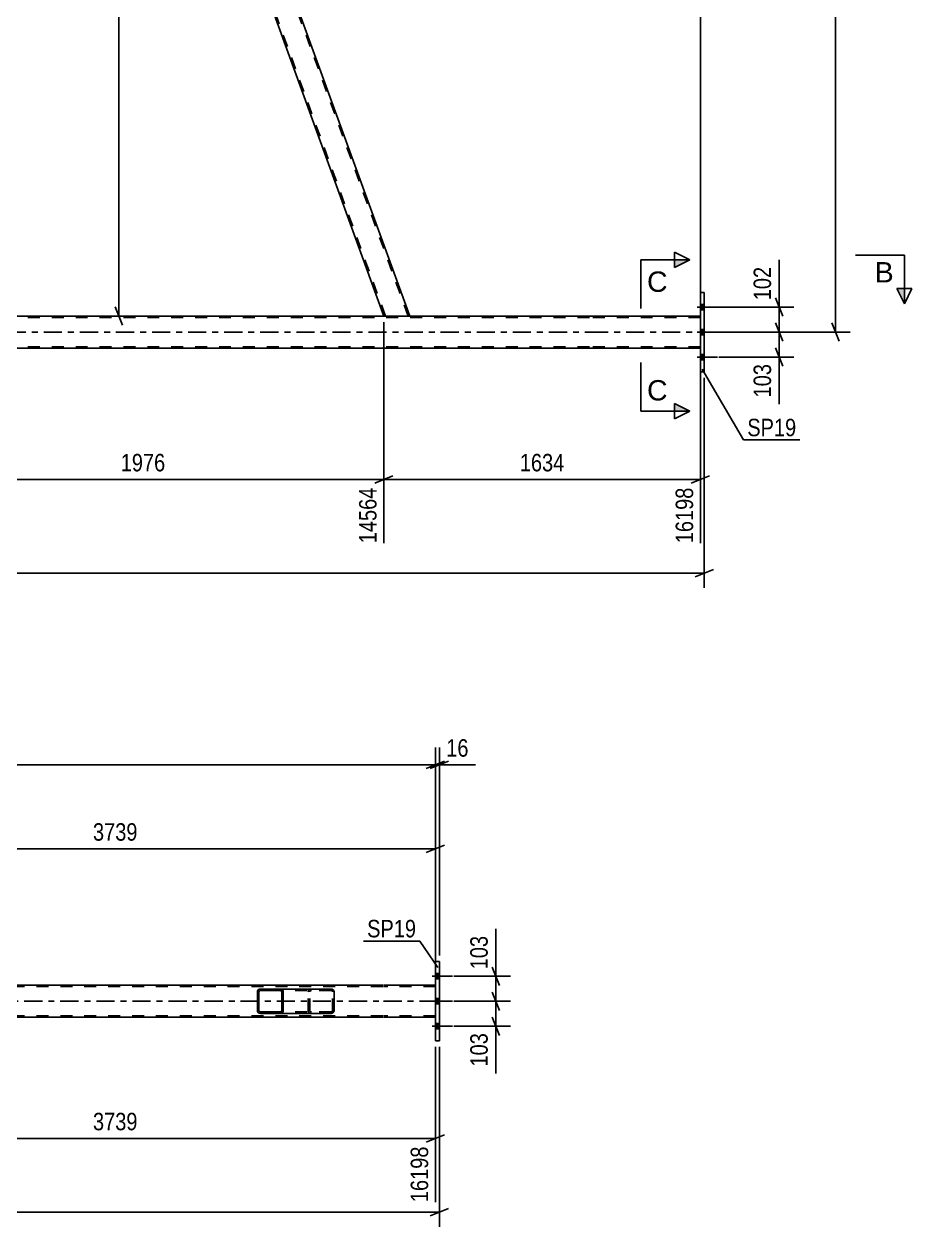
# Model space of a CAD drawing. Header units: millimetres. Extents: x 0 to 1766, y 0 to 560.
# Drawn here: x 1620.8 to 1766.4, y 154.3 to 351.5 of the extents above; entities that cross this region are included whole.
import ezdxf

# ---------------------------------------------------------------- set-up
doc = ezdxf.new("R2010")
doc.units = ezdxf.units.MM
doc.linetypes.add('DXK_LINE_DOT2', pattern=[3.9198, 1.9599, -1.9599])
doc.linetypes.add('DXK_LINE_DOT3', pattern=[5.9187, 2.979, -0.9799, 0.9799, -0.9799])
doc.styles.add('Arial', font='ARIAL.TTF', dxfattribs={"height": 0.2})
doc.styles.add('Arial Narrow', font='ARIALN.TTF', dxfattribs={"height": 0.2})

# ---------------------------------------------------------------- blocks, each defined once
blk = doc.blocks.new('Bolt-814172123-2913 - 2859')
at = {"linetype": 'Continuous'}
for points in [[(1688.91, 194.92), (1688.91, 195.8), (1688.27, 195.8), (1688.27, 194.92)], [(1688.91, 194.92), (1688.91, 195.8), (1688.27, 195.8), (1688.27, 194.92)], [(1688.91, 194.92), (1688.91, 195.8), (1688.27, 195.8), (1688.27, 194.92)], [(1688.91, 190.82), (1688.91, 191.7), (1688.27, 191.7), (1688.27, 190.82)], [(1688.91, 190.82), (1688.91, 191.7), (1688.27, 191.7), (1688.27, 190.82)], [(1688.91, 186.72), (1688.91, 187.6), (1688.27, 187.6), (1688.27, 186.72)], [(1688.91, 186.72), (1688.91, 187.6), (1688.27, 187.6), (1688.27, 186.72)], [(1688.91, 186.72), (1688.91, 187.6), (1688.27, 187.6), (1688.27, 186.72)]]:
    blk.add_hatch(color=1, dxfattribs=at).paths.add_polyline_path(points)
at = {"color": 1, "linetype": 'Continuous'}
for p, q in [((1687.75, 195.36), (1691.07, 195.36)), ((1687.75, 195.36), (1691.07, 195.36)), ((1687.75, 195.36), (1691.07, 195.36)), ((1688.27, 195.8), (1688.91, 195.8)), ((1688.27, 195.8), (1688.91, 195.8)), ((1688.27, 195.8), (1688.91, 195.8)), ((1688.27, 194.92), (1688.91, 194.92)), ((1688.27, 194.92), (1688.91, 194.92)), ((1688.27, 194.92), (1688.91, 194.92)), ((1688.27, 191.7), (1688.91, 191.7)), ((1688.27, 191.7), (1688.91, 191.7)), ((1687.75, 191.26), (1691.07, 191.26)), ((1687.75, 191.26), (1691.07, 191.26)), ((1688.27, 190.82), (1688.91, 190.82)), ((1688.27, 190.82), (1688.91, 190.82)), ((1688.27, 187.6), (1688.91, 187.6)), ((1688.27, 187.6), (1688.91, 187.6)), ((1688.27, 187.6), (1688.91, 187.6)), ((1687.75, 187.16), (1691.07, 187.16)), ((1687.75, 187.16), (1691.07, 187.16)), ((1687.75, 187.16), (1691.07, 187.16)), ((1688.27, 186.72), (1688.91, 186.72)), ((1688.27, 186.72), (1688.91, 186.72)), ((1688.27, 186.72), (1688.91, 186.72))]:
    blk.add_line(p, q, dxfattribs=at)
blk = doc.blocks.new('Part-814172123-3075 - 2859')
at = {"linetype": 'Continuous'}
h = blk.add_hatch(dxfattribs=at)
h.set_pattern_fill('', scale=0.7, style=0, pattern_type=0)
h.set_pattern_definition([(45, (1663.2654, 192.9664), (-1.57154, 1.57154), [])])
h.paths.add_polyline_path([(1663.3, 192.78), (1663.27, 192.97), (1663.15, 193.12), (1662.99, 193.23), (1662.79, 193.26), (1659.56, 193.26), (1659.36, 193.23), (1659.2, 193.12), (1659.09, 192.97), (1659.05, 192.78), (1659.05, 189.74), (1659.09, 189.56), (1659.2, 189.4), (1659.36, 189.3), (1659.56, 189.26), (1662.79, 189.26), (1662.99, 189.3), (1663.15, 189.4), (1663.27, 189.56), (1663.3, 189.74)])
h.paths.add_polyline_path([(1663.03, 189.65), (1662.97, 189.57), (1662.89, 189.52), (1662.79, 189.5), (1659.56, 189.5), (1659.46, 189.52), (1659.38, 189.57), (1659.32, 189.65), (1659.3, 189.74), (1659.3, 192.78), (1659.32, 192.87), (1659.38, 192.95), (1659.46, 193), (1659.56, 193.02), (1662.79, 193.02), (1662.89, 193), (1662.97, 192.95), (1663.03, 192.87), (1663.05, 192.78), (1663.05, 189.74)])
at = {"color": 2, "linetype": 'Continuous'}
for p, q in [((1659.09, 192.97), (1659.05, 192.78)), ((1659.05, 189.74), (1659.05, 192.78)), ((1659.3, 192.78), (1659.32, 192.87)), ((1659.3, 189.74), (1659.3, 192.78)), ((1659.32, 192.87), (1659.38, 192.95)), ((1659.56, 193.26), (1659.36, 193.23)), ((1659.38, 192.95), (1659.46, 193)), ((1659.46, 193), (1659.56, 193.02)), ((1659.56, 193.26), (1662.79, 193.26)), ((1659.56, 193.02), (1662.79, 193.02)), ((1671.14, 193.26), (1662.79, 193.26)), ((1662.99, 193.23), (1662.79, 193.26)), ((1662.79, 193.02), (1662.89, 193)), ((1662.89, 193), (1662.97, 192.95)), ((1662.97, 192.95), (1663.03, 192.87)), ((1663.03, 192.87), (1663.05, 192.78)), ((1663.05, 189.74), (1663.05, 192.78)), ((1663.3, 192.78), (1663.27, 192.97)), ((1663.3, 189.74), (1663.3, 192.78)), ((1671.14, 193.26), (1671.34, 193.23)), ((1671.61, 192.97), (1671.65, 192.78)), ((1671.65, 189.74), (1671.65, 192.78)), ((1659.05, 189.74), (1659.09, 189.56)), ((1659.32, 189.65), (1659.3, 189.74)), ((1659.38, 189.57), (1659.32, 189.65)), ((1659.46, 189.52), (1659.38, 189.57)), ((1659.56, 189.5), (1659.46, 189.52)), ((1659.56, 189.5), (1662.79, 189.5)), ((1662.89, 189.52), (1662.79, 189.5)), ((1662.97, 189.57), (1662.89, 189.52)), ((1663.03, 189.65), (1662.97, 189.57)), ((1663.05, 189.74), (1663.03, 189.65)), ((1663.27, 189.56), (1663.3, 189.74)), ((1671.65, 189.74), (1671.61, 189.56)), ((1659.36, 189.3), (1659.56, 189.26)), ((1659.56, 189.26), (1662.79, 189.26)), ((1662.79, 189.26), (1662.99, 189.3)), ((1671.14, 189.26), (1662.79, 189.26)), ((1671.34, 189.3), (1671.14, 189.26))]:
    blk.add_line(p, q, dxfattribs=at)
at = {"color": 7, "linetype": 'DXK_LINE_DOT2'}
for p, q in [((1662.79, 193.26), (1659.56, 193.26)), ((1671.14, 193.02), (1659.56, 193.02)), ((1667.4, 192.78), (1667.44, 192.97)), ((1667.4, 189.74), (1667.4, 192.78)), ((1667.67, 192.87), (1667.65, 192.78)), ((1667.65, 189.74), (1667.65, 192.78)), ((1667.73, 192.95), (1667.67, 192.87)), ((1667.71, 193.23), (1667.91, 193.26)), ((1667.73, 192.95), (1667.75, 192.97)), ((1667.75, 192.97), (1667.81, 193)), ((1667.81, 193), (1667.91, 193.02)), ((1667.91, 193.26), (1671.14, 193.26)), ((1671.24, 193), (1671.14, 193.02)), ((1671.32, 192.95), (1671.24, 193)), ((1671.38, 192.87), (1671.32, 192.95)), ((1671.4, 192.78), (1671.38, 192.87)), ((1671.4, 189.74), (1671.4, 192.78)), ((1671.14, 189.5), (1659.56, 189.5)), ((1667.44, 189.56), (1667.4, 189.74)), ((1667.65, 189.74), (1667.67, 189.65)), ((1667.67, 189.65), (1667.73, 189.57)), ((1667.73, 189.57), (1667.75, 189.56)), ((1667.75, 189.56), (1667.81, 189.52)), ((1667.81, 189.52), (1667.91, 189.5)), ((1671.14, 189.5), (1671.24, 189.52)), ((1671.24, 189.52), (1671.32, 189.57)), ((1671.32, 189.57), (1671.38, 189.65)), ((1671.38, 189.65), (1671.4, 189.74)), ((1662.79, 189.26), (1659.56, 189.26)), ((1667.91, 189.26), (1667.71, 189.3)), ((1667.91, 189.26), (1671.14, 189.26))]:
    blk.add_line(p, q, dxfattribs=at)
at = {"color": 2, "linetype": 'Continuous'}
for centre, start, end in [((1659.54, 192.76), 110.7584, 155.6801), ((1662.81, 192.76), 24.32, 69.2417), ((1671.16, 192.76), 24.32, 69.2417), ((1659.54, 189.76), 204.32, 249.2417), ((1662.81, 189.76), 290.7584, 335.6801), ((1671.16, 189.76), 290.7584, 335.6801)]:
    blk.add_arc(centre, 0.496, start, end, dxfattribs=at)
at = {"color": 7, "linetype": 'DXK_LINE_DOT2'}
for centre, start, end in [((1667.89, 192.76), 110.7584, 155.6801), ((1667.89, 189.76), 204.32, 249.2417)]:
    blk.add_arc(centre, 0.496, start, end, dxfattribs=at)
blk = doc.blocks.new('Part-814172123-2965 - 2859')
at = {"color": 2, "linetype": 'Continuous'}
for p, q in [((1679.65, 193.9), (1105.87, 193.9)), ((1688.27, 193.9), (1679.75, 193.9)), ((1679.65, 188.62), (1588.4, 188.62)), ((1688.27, 188.62), (1679.75, 188.62))]:
    blk.add_line(p, q, dxfattribs=at)
at = {"color": 7, "linetype": 'DXK_LINE_DOT2'}
for p, q in [((1679.65, 193.66), (1105.87, 193.66)), ((1688.27, 193.66), (1679.75, 193.66)), ((1688.27, 193.9), (1688.27, 188.62)), ((1679.65, 188.86), (1105.87, 188.86)), ((1688.27, 188.86), (1679.75, 188.86))]:
    blk.add_line(p, q, dxfattribs=at)
at = {"color": 7, "linetype": 'DXK_LINE_DOT3'}
for p, q in [((1105.87, 191.26), (1679.65, 191.26)), ((1679.75, 191.26), (1688.27, 191.26))]:
    blk.add_line(p, q, dxfattribs=at)
blk = doc.blocks.new('Part-814172123-3019 - 2859')
at = {"color": 2, "linetype": 'Continuous'}
for p, q in [((1688.91, 197.76), (1688.27, 197.76)), ((1688.27, 197.76), (1688.27, 184.76)), ((1688.91, 197.76), (1688.91, 184.76)), ((1688.27, 184.76), (1688.91, 184.76))]:
    blk.add_line(p, q, dxfattribs=at)
blk = doc.blocks.new('Part-814172123-3530 - 3372')
at = {"color": 7, "linetype": 'DXK_LINE_DOT2'}
for p, q in [((1597.8, 306.7), (1634.61, 424.82)), ((1637.09, 420.94), (1600.52, 303.6)), ((1598.08, 308.42), (1597.66, 307.07)), ((1602.27, 308.42), (1600.77, 303.6)), ((1598.92, 303.6), (1597.66, 307.07)), ((1600.77, 303.6), (1598.92, 303.6))]:
    blk.add_line(p, q, dxfattribs=at)
at = {"color": 2, "linetype": 'Continuous'}
for p, q in [((1634.36, 424.82), (1598.08, 308.42)), ((1635.68, 424.82), (1634.36, 424.82)), ((1635.68, 424.82), (1637.23, 420.57)), ((1637.23, 420.57), (1602.27, 308.42))]:
    blk.add_line(p, q, dxfattribs=at)
blk = doc.blocks.new('Part-814172123-3546 - 3372')
at = {"color": 2, "linetype": 'Continuous'}
for p, q in [((1732.38, 307.46), (1731.74, 307.46)), ((1731.74, 294.46), (1731.74, 307.46)), ((1732.38, 294.46), (1732.38, 307.46)), ((1731.74, 294.46), (1732.38, 294.46))]:
    blk.add_line(p, q, dxfattribs=at)
blk = doc.blocks.new('Part-814172123-3566 - 3372')
at = {"color": 2, "linetype": 'Continuous'}
for p, q in [((1635.68, 424.82), (1639.43, 424.82)), ((1639.43, 424.82), (1639.94, 424.82)), ((1639.94, 424.82), (1684.06, 303.6)), ((1679.8, 303.6), (1637.23, 420.57))]:
    blk.add_line(p, q, dxfattribs=at)
at = {"color": 7, "linetype": 'DXK_LINE_DOT2'}
for p, q in [((1637.23, 420.57), (1635.68, 424.82)), ((1680.06, 303.6), (1635.94, 424.82)), ((1683.8, 303.6), (1639.68, 424.82)), ((1684.06, 303.6), (1679.8, 303.6))]:
    blk.add_line(p, q, dxfattribs=at)
blk = doc.blocks.new('Part-814172123-3576 - 3372')
at = {"color": 7, "linetype": 'DXK_LINE_DOT2'}
for p, q in [((1713.52, 303.36), (1097.25, 303.36)), ((1731.74, 303.36), (1713.62, 303.36)), ((1731.74, 303.6), (1731.74, 298.32)), ((1713.52, 298.56), (1097.25, 298.56)), ((1731.74, 298.56), (1713.62, 298.56))]:
    blk.add_line(p, q, dxfattribs=at)
at = {"color": 2, "linetype": 'Continuous'}
for p, q in [((1713.52, 303.6), (1605.41, 303.6)), ((1731.74, 303.6), (1713.62, 303.6)), ((1713.52, 298.32), (1605.41, 298.32)), ((1731.74, 298.32), (1713.62, 298.32))]:
    blk.add_line(p, q, dxfattribs=at)
at = {"color": 7, "linetype": 'DXK_LINE_DOT3'}
for p, q in [((1097.25, 300.96), (1713.52, 300.96)), ((1713.62, 300.96), (1731.74, 300.96))]:
    blk.add_line(p, q, dxfattribs=at)
blk = doc.blocks.new('Bolt-814172123-3785 - 3372')
at = {"linetype": 'Continuous'}
for points in [[(1732.38, 304.62), (1732.38, 305.5), (1731.74, 305.5), (1731.74, 304.62)], [(1732.38, 304.62), (1732.38, 305.5), (1731.74, 305.5), (1731.74, 304.62)], [(1732.38, 304.62), (1732.38, 305.5), (1731.74, 305.5), (1731.74, 304.62)], [(1732.38, 300.52), (1732.38, 301.4), (1731.74, 301.4), (1731.74, 300.52)], [(1732.38, 300.52), (1732.38, 301.4), (1731.74, 301.4), (1731.74, 300.52)], [(1732.38, 296.42), (1732.38, 297.3), (1731.74, 297.3), (1731.74, 296.42)], [(1732.38, 296.42), (1732.38, 297.3), (1731.74, 297.3), (1731.74, 296.42)], [(1732.38, 296.42), (1732.38, 297.3), (1731.74, 297.3), (1731.74, 296.42)]]:
    blk.add_hatch(color=1, dxfattribs=at).paths.add_polyline_path(points)
at = {"color": 1, "linetype": 'Continuous'}
for p, q in [((1731.22, 305.06), (1734.54, 305.06)), ((1731.22, 305.06), (1734.54, 305.06)), ((1731.22, 305.06), (1734.54, 305.06)), ((1731.74, 305.5), (1732.38, 305.5)), ((1731.74, 305.5), (1732.38, 305.5)), ((1731.74, 305.5), (1732.38, 305.5)), ((1731.74, 304.62), (1732.38, 304.62)), ((1731.74, 304.62), (1732.38, 304.62)), ((1731.74, 304.62), (1732.38, 304.62)), ((1731.22, 300.96), (1734.54, 300.96)), ((1731.22, 300.96), (1734.54, 300.96)), ((1731.74, 301.4), (1732.38, 301.4)), ((1731.74, 301.4), (1732.38, 301.4)), ((1731.74, 300.52), (1732.38, 300.52)), ((1731.74, 300.52), (1732.38, 300.52)), ((1731.22, 296.86), (1734.54, 296.86)), ((1731.22, 296.86), (1734.54, 296.86)), ((1731.22, 296.86), (1734.54, 296.86)), ((1731.74, 297.3), (1732.38, 297.3)), ((1731.74, 297.3), (1732.38, 297.3)), ((1731.74, 297.3), (1732.38, 297.3)), ((1731.74, 296.42), (1732.38, 296.42)), ((1731.74, 296.42), (1732.38, 296.42)), ((1731.74, 296.42), (1732.38, 296.42))]:
    blk.add_line(p, q, dxfattribs=at)
blk = doc.blocks.new('StraightDimension-814172123-3292 - 2859')
at = {"color": 7, "linetype": 'Continuous'}
for p, q in [((1688.91, 183.76), (1688.91, 154.25)), ((1096.61, 156.65), (1688.91, 156.65)), ((1687.41, 156.05), (1690.41, 157.25))]:
    blk.add_line(p, q, dxfattribs=at)
blk = doc.blocks.new('StraightDimension-814172123-3185 - 2859')
at = {"color": 7, "linetype": 'Continuous'}
for p, q in [((1583.2, 203.31), (1583.2, 219.08)), ((1688.27, 194.9), (1688.27, 219.08)), ((1584.7, 216.83), (1581.7, 215.63)), ((1583.2, 216.23), (1688.27, 216.23)), ((1686.77, 215.63), (1689.77, 216.83))]:
    blk.add_line(p, q, dxfattribs=at)
at = {"color": 0}
blk.add_wipeout([(1639.99, 216.98), (1639.99, 221.18), (1631.48, 221.18), (1631.48, 216.98)], dxfattribs=at)
at = {"color": 3, "style": 'Arial Narrow'}
blk.add_text('3739', height=2.863, dxfattribs=at).set_placement((1632.08, 217.58))
blk = doc.blocks.new('StraightDimension-814172123-3221 - 2859')
at = {"color": 7, "linetype": 'Continuous'}
for p, q in [((1688.27, 183.76), (1688.27, 158.31)), ((1583.2, 179.22), (1583.2, 158.31)), ((1584.7, 169.35), (1581.7, 168.15)), ((1583.2, 168.75), (1688.27, 168.75)), ((1686.77, 168.15), (1689.77, 169.35))]:
    blk.add_line(p, q, dxfattribs=at)
at = {"color": 0}
blk.add_wipeout([(1639.99, 169.5), (1639.99, 173.7), (1631.48, 173.7), (1631.48, 169.5)], dxfattribs=at)
at = {"color": 0, "linetype": 'Continuous'}
blk.add_wipeout([(1687.67, 168.05), (1683.47, 168.05), (1683.47, 157.71), (1687.67, 157.71)], dxfattribs=at)
at = {"color": 3, "style": 'Arial Narrow'}
blk.add_text('3739', height=2.863, dxfattribs=at).set_placement((1632.08, 170.1))
at = {"color": 3, "linetype": 'Continuous', "style": 'Arial Narrow'}
blk.add_text('16198', height=2.863, rotation=90.0002, dxfattribs=at).set_placement((1687.07, 158.31))
blk = doc.blocks.new('StraightDimension-814172123-3239 - 2859')
at = {"color": 7, "linetype": 'Continuous'}
for p, q in [((1688.27, 198.76), (1688.27, 232.85)), ((1097.25, 230), (1688.27, 230)), ((1686.77, 229.4), (1689.77, 230.6))]:
    blk.add_line(p, q, dxfattribs=at)
blk = doc.blocks.new('StraightDimension-814172123-3249 - 2859')
at = {"color": 7, "linetype": 'Continuous'}
for p, q in [((1688.27, 198.76), (1688.27, 232.85)), ((1688.91, 198.76), (1688.91, 232.85)), ((1686.77, 229.4), (1689.77, 230.6)), ((1690.41, 230.6), (1687.41, 229.4)), ((1688.27, 230), (1688.91, 230))]:
    blk.add_line(p, q, dxfattribs=at)
at = {"color": 0}
blk.add_wipeout([(1694.29, 230.75), (1694.29, 234.95), (1689.44, 234.95), (1689.44, 230.75)], dxfattribs=at)
at = {"color": 7, "linetype": 'Continuous'}
blk.add_line((1688.91, 230), (1694.82, 230), dxfattribs=at)
blk.add_line((1688.91, 230), (1694.82, 230), dxfattribs=at)
at = {"color": 3, "style": 'Arial Narrow'}
blk.add_text('16', height=2.863, dxfattribs=at).set_placement((1690.04, 231.35))
blk = doc.blocks.new('StraightDimension-814172123-3260 - 2859')
at = {"color": 7, "linetype": 'Continuous'}
for p, q in [((1691.31, 195.36), (1700.59, 195.36)), ((1697.59, 196.86), (1698.79, 193.86)), ((1698.19, 191.26), (1698.19, 195.36)), ((1698.79, 189.76), (1697.59, 192.76)), ((1691.31, 191.26), (1700.59, 191.26))]:
    blk.add_line(p, q, dxfattribs=at)
at = {"color": 0}
blk.add_wipeout([(1697.44, 202.57), (1693.24, 202.57), (1693.24, 195.89), (1697.44, 195.89)], dxfattribs=at)
at = {"color": 7, "linetype": 'Continuous'}
blk.add_line((1698.19, 195.36), (1698.19, 203.1), dxfattribs=at)
blk.add_line((1698.19, 195.36), (1698.19, 203.1), dxfattribs=at)
at = {"color": 3, "style": 'Arial Narrow'}
blk.add_text('103', height=2.863, rotation=90.0002, dxfattribs=at).set_placement((1696.84, 196.49))
blk = doc.blocks.new('StraightDimension-814172123-3262 - 2859')
at = {"color": 7, "linetype": 'Continuous'}
for p, q in [((1697.59, 192.76), (1698.79, 189.76)), ((1691.31, 191.26), (1700.59, 191.26)), ((1698.19, 187.16), (1698.19, 191.26)), ((1698.79, 185.66), (1697.59, 188.66)), ((1691.31, 187.16), (1700.59, 187.16))]:
    blk.add_line(p, q, dxfattribs=at)
at = {"color": 0}
blk.add_wipeout([(1697.44, 186.64), (1693.24, 186.64), (1693.24, 179.95), (1697.44, 179.95)], dxfattribs=at)
at = {"color": 7, "linetype": 'Continuous'}
blk.add_line((1698.19, 187.16), (1698.19, 179.43), dxfattribs=at)
blk.add_line((1698.19, 187.16), (1698.19, 179.43), dxfattribs=at)
at = {"color": 3, "style": 'Arial Narrow'}
blk.add_text('103', height=2.863, rotation=90.0002, dxfattribs=at).set_placement((1696.84, 180.55))
blk = doc.blocks.new('StraightDimension-814172123-4340 - 3372')
at = {"color": 7, "linetype": 'Continuous'}
for p, q in [((1679.8, 302.6), (1679.8, 266.34)), ((1731.74, 297.32), (1731.74, 266.34)), ((1681.3, 277.38), (1678.3, 276.18)), ((1679.8, 276.78), (1731.74, 276.78)), ((1730.24, 276.18), (1733.24, 277.38))]:
    blk.add_line(p, q, dxfattribs=at)
at = {"color": 0}
blk.add_wipeout([(1710.03, 277.53), (1710.03, 281.73), (1701.51, 281.73), (1701.51, 277.53)], dxfattribs=at)
at = {"color": 0, "linetype": 'Continuous'}
blk.add_wipeout([(1731.14, 276.08), (1726.94, 276.08), (1726.94, 265.74), (1731.14, 265.74)], dxfattribs=at)
at = {"color": 3, "style": 'Arial Narrow'}
blk.add_text('1634', height=2.863, dxfattribs=at).set_placement((1702.11, 278.13))
at = {"color": 3, "linetype": 'Continuous', "style": 'Arial Narrow'}
blk.add_text('16198', height=2.863, rotation=90.0002, dxfattribs=at).set_placement((1730.54, 266.34))
blk = doc.blocks.new('StraightDimension-814172123-4316 - 3372')
at = {"color": 7, "linetype": 'Continuous'}
for p, q in [((1600.77, 302.6), (1600.77, 266.34)), ((1679.8, 302.6), (1679.8, 266.34)), ((1602.27, 277.38), (1599.27, 276.18)), ((1600.77, 276.78), (1679.8, 276.78)), ((1678.3, 276.18), (1681.3, 277.38))]:
    blk.add_line(p, q, dxfattribs=at)
at = {"color": 0}
blk.add_wipeout([(1644.54, 277.53), (1644.54, 281.73), (1636.03, 281.73), (1636.03, 277.53)], dxfattribs=at)
at = {"color": 0, "linetype": 'Continuous'}
blk.add_wipeout([(1679.2, 276.08), (1675, 276.08), (1675, 265.74), (1679.2, 265.74)], dxfattribs=at)
at = {"color": 3, "style": 'Arial Narrow'}
blk.add_text('1976', height=2.863, dxfattribs=at).set_placement((1636.63, 278.13))
at = {"color": 3, "linetype": 'Continuous', "style": 'Arial Narrow'}
blk.add_text('14564', height=2.863, rotation=90.0002, dxfattribs=at).set_placement((1678.6, 266.34))
blk = doc.blocks.new('StraightDimension-814172123-3805 - 3372')
at = {"color": 7, "linetype": 'Continuous'}
for p, q in [((1636.94, 423.32), (1635.74, 426.32)), ((1673.3, 424.82), (1633.49, 424.82)), ((1636.34, 303.6), (1636.34, 424.82)), ((1635.74, 305.1), (1636.94, 302.1)), ((1672.43, 303.6), (1633.49, 303.6))]:
    blk.add_line(p, q, dxfattribs=at)
at = {"color": 0}
blk.add_wipeout([(1635.59, 368.47), (1631.39, 368.47), (1631.39, 359.95), (1635.59, 359.95)], dxfattribs=at)
at = {"color": 3, "style": 'Arial Narrow'}
blk.add_text('3031', height=2.863, rotation=90.0002, dxfattribs=at).set_placement((1634.99, 360.55))
blk = doc.blocks.new('StraightDimension-814172123-4756 - 3372')
at = {"color": 7, "linetype": 'Continuous'}
for p, q in [((1744.08, 302.46), (1745.28, 299.46)), ((1733.88, 300.96), (1747.08, 300.96)), ((1744.68, 296.86), (1744.68, 300.96)), ((1745.28, 295.36), (1744.08, 298.36)), ((1734.78, 296.86), (1747.08, 296.86))]:
    blk.add_line(p, q, dxfattribs=at)
at = {"color": 0}
blk.add_wipeout([(1743.93, 296.33), (1739.73, 296.33), (1739.73, 289.65), (1743.93, 289.65)], dxfattribs=at)
at = {"color": 7, "linetype": 'Continuous'}
blk.add_line((1744.68, 296.86), (1744.68, 289.12), dxfattribs=at)
blk.add_line((1744.68, 296.86), (1744.68, 289.12), dxfattribs=at)
at = {"color": 3, "style": 'Arial Narrow'}
blk.add_text('103', height=2.863, rotation=90.0002, dxfattribs=at).set_placement((1743.33, 290.25))
blk = doc.blocks.new('StraightDimension-814172123-4068 - 3372')
at = {"color": 7, "linetype": 'Continuous'}
for p, q in [((1754.49, 425.32), (1753.29, 428.32)), ((1695.76, 426.82), (1756.29, 426.82)), ((1753.89, 300.96), (1753.89, 426.82)), ((1753.29, 302.46), (1754.49, 299.46)), ((1733.38, 300.96), (1756.29, 300.96))]:
    blk.add_line(p, q, dxfattribs=at)
at = {"color": 0}
blk.add_wipeout([(1753.14, 368.15), (1748.94, 368.15), (1748.94, 359.63), (1753.14, 359.63)], dxfattribs=at)
at = {"color": 3, "style": 'Arial Narrow'}
blk.add_text('3147', height=2.863, rotation=90.0002, dxfattribs=at).set_placement((1752.54, 360.23))
blk = doc.blocks.new('StraightDimension-814172123-4413 - 3372')
at = {"color": 7, "linetype": 'Continuous'}
for p, q in [((1732.38, 293.46), (1732.38, 259.05)), ((1061.04, 261.45), (1732.38, 261.45)), ((1730.88, 260.85), (1733.88, 262.05))]:
    blk.add_line(p, q, dxfattribs=at)
blk = doc.blocks.new('StraightDimension-814172123-4424 - 3372')
at = {"color": 7, "linetype": 'Continuous'}
for p, q in [((1694.12, 423.82), (1694.12, 354.01)), ((1731.74, 304.6), (1731.74, 359.26)), ((1695.62, 357.01), (1692.62, 355.81)), ((1730.24, 355.81), (1733.24, 357.01)), ((1694.12, 356.41), (1731.74, 356.41))]:
    blk.add_line(p, q, dxfattribs=at)
at = {"color": 0}
blk.add_wipeout([(1717.19, 357.16), (1717.19, 361.36), (1708.68, 361.36), (1708.68, 357.16)], dxfattribs=at)
at = {"color": 3, "style": 'Arial Narrow'}
blk.add_text('1276', height=2.863, dxfattribs=at).set_placement((1709.28, 357.76))
blk = doc.blocks.new('StraightDimension-814172123-4766 - 3372')
at = {"color": 7, "linetype": 'Continuous'}
for p, q in [((1744.08, 306.56), (1745.28, 303.56)), ((1733.88, 305.06), (1747.08, 305.06)), ((1744.68, 300.96), (1744.68, 305.06)), ((1745.28, 299.46), (1744.08, 302.46)), ((1733.88, 300.96), (1747.08, 300.96))]:
    blk.add_line(p, q, dxfattribs=at)
at = {"color": 0}
blk.add_wipeout([(1743.93, 312.27), (1739.73, 312.27), (1739.73, 305.58), (1743.93, 305.58)], dxfattribs=at)
at = {"color": 7, "linetype": 'Continuous'}
blk.add_line((1744.68, 305.06), (1744.68, 312.79), dxfattribs=at)
blk.add_line((1744.68, 305.06), (1744.68, 312.79), dxfattribs=at)
at = {"color": 3, "style": 'Arial Narrow'}
blk.add_text('102', height=2.863, rotation=90.0002, dxfattribs=at).set_placement((1743.33, 306.18))
blk = doc.blocks.new('Mark-814172123-3015 - 2859')
at = {"color": 0}
blk.add_wipeout([(1685.1, 201.73), (1685.1, 204.73), (1677.06, 204.73), (1677.06, 201.73)], dxfattribs=at)
blk.add_wipeout([(1685.1, 201.73), (1685.1, 204.73), (1677.06, 204.73), (1677.06, 201.73)], dxfattribs=at)
at = {"color": 30, "linetype": 'Continuous'}
for p in [(1676.46, 201.13), (1688.68, 196.8)]:
    blk.add_line(p, (1685.7, 201.13), dxfattribs=at)
at = {"color": 3, "style": 'Arial Narrow'}
blk.add_text('SP19', height=2.863, dxfattribs=at).set_placement((1677.06, 201.73))
blk = doc.blocks.new('Mark-814172123-3542 - 3372')
at = {"color": 0}
blk.add_wipeout([(1747.47, 283.89), (1747.47, 286.89), (1739.43, 286.89), (1739.43, 283.89)], dxfattribs=at)
blk.add_wipeout([(1747.47, 283.89), (1747.47, 286.89), (1739.43, 286.89), (1739.43, 283.89)], dxfattribs=at)
at = {"color": 30, "linetype": 'Continuous'}
for p, q in [((1732.02, 294.9), (1738.83, 283.29)), ((1738.83, 283.29), (1748.07, 283.29))]:
    blk.add_line(p, q, dxfattribs=at)
at = {"color": 3, "style": 'Arial Narrow'}
blk.add_text('SP19', height=2.863, dxfattribs=at).set_placement((1739.43, 283.89))
blk = doc.blocks.new('SectionMark-814172123-5051 - 3372')
at = {"linetype": 'Continuous'}
for points in [[(1727.48, 311.56), (1727.48, 312.81), (1729.98, 312.81)], [(1727.48, 288), (1727.48, 289.25), (1729.98, 288)]]:
    blk.add_hatch(color=6, dxfattribs=at).paths.add_polyline_path(points)
at = {"color": 6, "linetype": 'Continuous'}
for p, q in [((1727.48, 311.56), (1727.48, 314.06)), ((1727.48, 314.06), (1729.98, 312.81)), ((1721.98, 312.81), (1721.98, 304.81)), ((1721.98, 312.81), (1729.98, 312.81)), ((1729.98, 312.81), (1727.48, 311.56)), ((1721.98, 288), (1721.98, 296)), ((1721.98, 288), (1729.98, 288)), ((1729.98, 288), (1727.48, 289.25)), ((1727.48, 289.25), (1727.48, 286.75)), ((1729.98, 288), (1727.48, 286.75))]:
    blk.add_line(p, q, dxfattribs=at)
at = {"color": 0, "linetype": 'Continuous'}
for points in [[(1726.35, 307.56), (1726.35, 311.06), (1722.98, 311.06), (1722.98, 307.56)], [(1726.35, 289.75), (1726.35, 293.25), (1722.98, 293.25), (1722.98, 289.75)]]:
    blk.add_wipeout(points, dxfattribs=at)
at = {"color": 3, "linetype": 'Continuous', "style": 'Arial'}
for p in [(1722.98, 307.56), (1722.98, 289.75)]:
    blk.add_text('C', height=3.34, dxfattribs=at).set_placement(p)
blk = doc.blocks.new('SectionMark-814172123-5047 - 3372')
at = {"linetype": 'Continuous'}
blk.add_hatch(color=6, dxfattribs=at).paths.add_polyline_path([(1763.95, 308.1), (1765.2, 308.1), (1765.2, 305.6)])
at = {"color": 6, "linetype": 'Continuous'}
for p, q in [((1765.2, 313.6), (1757.2, 313.6)), ((1765.2, 313.6), (1765.2, 305.6)), ((1763.95, 308.1), (1766.45, 308.1)), ((1765.2, 305.6), (1763.95, 308.1)), ((1766.45, 308.1), (1765.2, 305.6))]:
    blk.add_line(p, q, dxfattribs=at)
at = {"color": 0, "linetype": 'Continuous'}
blk.add_wipeout([(1763.45, 309.1), (1763.45, 312.6), (1760.34, 312.6), (1760.34, 309.1)], dxfattribs=at)
at = {"color": 3, "linetype": 'Continuous', "style": 'Arial'}
blk.add_text('B', height=3.34, dxfattribs=at).set_placement((1760.34, 309.1))

msp = doc.modelspace()

# ---------------------------------------------------------------- block references
for name in ['Part-814172123-3530 - 3372', 'Part-814172123-3566 - 3372', 'Part-814172123-3546 - 3372', 'Bolt-814172123-3785 - 3372', 'Part-814172123-3576 - 3372', 'Part-814172123-3019 - 2859', 'Bolt-814172123-2913 - 2859', 'Part-814172123-2965 - 2859', 'Part-814172123-3075 - 2859', 'StraightDimension-814172123-3292 - 2859']:
    msp.add_blockref(name, (0, 0))

# ---------------------------------------------------------------- next in the draw order: block references
for name in ['StraightDimension-814172123-4340 - 3372', 'StraightDimension-814172123-3185 - 2859', 'StraightDimension-814172123-3221 - 2859']:
    msp.add_blockref(name, (0, 0))

# ---------------------------------------------------------------- next in the draw order: block references
for name in ['StraightDimension-814172123-4316 - 3372', 'StraightDimension-814172123-4756 - 3372', 'StraightDimension-814172123-3239 - 2859']:
    msp.add_blockref(name, (0, 0))

# ---------------------------------------------------------------- next in the draw order: block references
for name in ['StraightDimension-814172123-4068 - 3372', 'StraightDimension-814172123-3805 - 3372', 'StraightDimension-814172123-3249 - 2859']:
    msp.add_blockref(name, (0, 0))

# ---------------------------------------------------------------- next in the draw order: block references
for name in ['StraightDimension-814172123-4413 - 3372', 'Mark-814172123-3015 - 2859', 'StraightDimension-814172123-3260 - 2859']:
    msp.add_blockref(name, (0, 0))

# ---------------------------------------------------------------- next in the draw order: block references
for name in ['StraightDimension-814172123-4424 - 3372', 'Mark-814172123-3542 - 3372', 'StraightDimension-814172123-3262 - 2859']:
    msp.add_blockref(name, (0, 0))

# ---------------------------------------------------------------- next in the draw order: block references
for name in ['SectionMark-814172123-5051 - 3372', 'StraightDimension-814172123-4766 - 3372']:
    msp.add_blockref(name, (0, 0))

# ---------------------------------------------------------------- next in the draw order: block references
msp.add_blockref('SectionMark-814172123-5047 - 3372', (0, 0))

doc.saveas('drawing.dxf')
